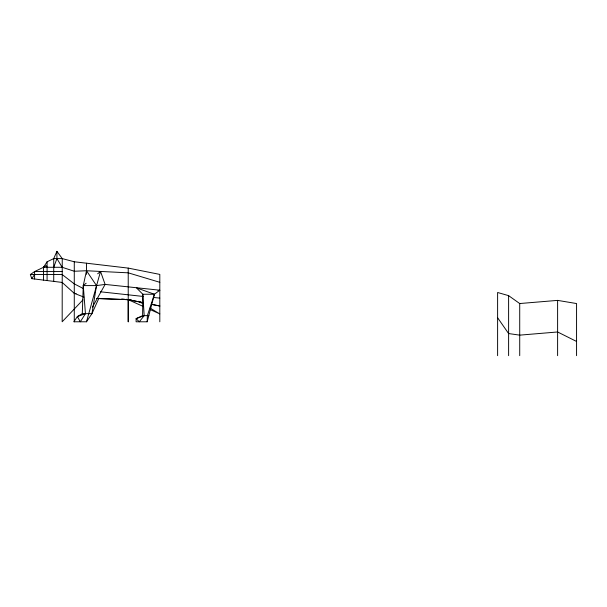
<?xml version="1.0" encoding="UTF-8"?>
<svg xmlns="http://www.w3.org/2000/svg" width="607" height="607" viewBox="0 0 607 607"><rect width="100%" height="100%" fill="white"/><g stroke="black" fill="none" stroke-linecap="round" stroke-linejoin="round"><path stroke-width="0.91" d="M82.909 299.934L62.172 321.771L62.248 258.597L56.921 251.336L53.727 258.597L53.727 281.39M144.2 315.64L136.112 318.637L139.276 321.793L144.2 315.64L142.804 294.243L154.428 294.243L147.175 321.793L136.112 321.793L136.112 318.637L142.622 315.64L142.804 294.243L136.492 287.877L154.428 294.243L159.808 290.207L105.11 284.417L96.513 285.594L83.265 285.594L82.286 313.66L77.347 316.581L73.857 321.786L86.49 321.786L91.945 313.66L98.918 298.181M147.175 321.793L147.357 315.64L154.428 294.243M85.443 313.66L77.347 316.581L80.321 321.786L85.443 313.66L83.265 285.594L86.49 270.745L128.221 272.831L159.808 282.308M92.416 307.157L105.11 284.417L100.527 271.443L86.49 321.786M53.727 267.285L56.921 258.597L56.921 251.336M159.808 321.793L159.808 274.41L128.221 268.104L74.274 261.769L62.248 258.597L53.727 258.597L47.088 261.792L43.514 267.285L34.599 271.564L30.35 274.523L31.776 278.651L62.172 282.437L74.274 293.356L83.872 297.081M31.776 278.651L34.599 274.523M83.265 285.594L86.141 283.234M97.651 273.803L100.527 271.443M44.85 266.488L43.514 267.285L43.514 280.115M158.017 290.632L159.808 290.207M576.567 355.664L576.567 303.553L557.613 300.382L519.615 303.546M128.1 299.683L131.006 299.539M82.286 313.66L91.945 313.66L96.513 285.594L86.49 270.745L74.274 271.246L62.172 267.285L43.514 267.285L46.079 265.6L47.088 267.285M62.172 271.564L34.599 271.564L34.599 279.008M30.35 274.523L62.172 274.523L74.274 283.879L83.235 288.515M142.622 315.64L148.905 315.64M96.688 298.485L128.221 299.676L143.085 302.65L126.408 299.274M96.407 298.477L128.221 299.691L142.736 306.216M143.085 296.436L100.398 291.785M153.305 297.453L159.808 298.105M74.274 293.356L76.156 293.576M121.726 298.917L124.511 299.243M519.721 355.664L519.721 303.553L508.613 295.647L497.611 292.491L497.611 355.664M150.415 309.676L159.808 313.902L150.088 308.068M576.567 341.453L557.613 331.976L519.721 335.14L508.613 333.554L497.611 317.757M138.745 301.262L142.797 303.697M56.921 258.597L62.172 267.285M557.613 300.382L557.613 355.664M508.613 295.647L508.613 355.664M128.221 268.104L128.221 321.793L128.221 299.577M86.49 263.203L86.49 274.296M74.274 261.769L74.274 321.786M47.088 261.792L47.088 280.563M159.808 306.004L151.447 304.335L159.808 306.004"/></g></svg>
